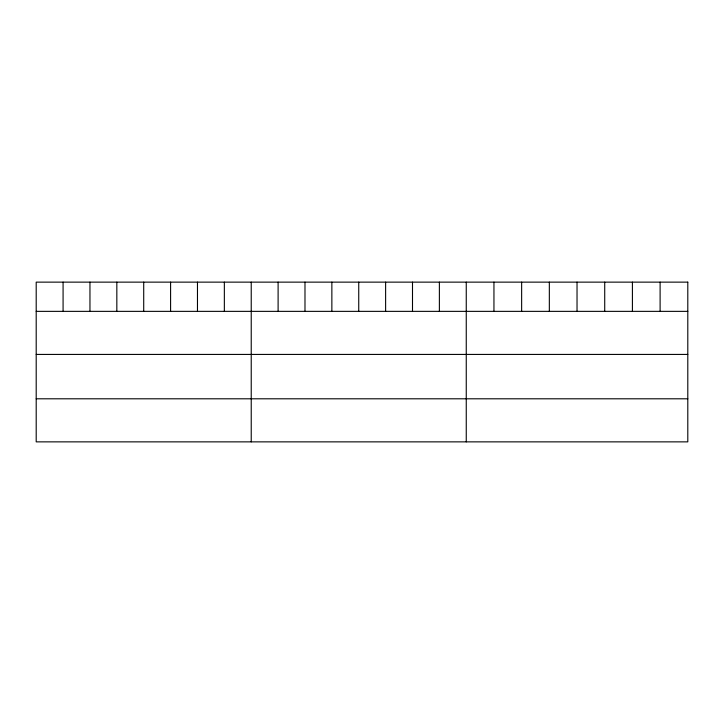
<?xml version="1.0" encoding="UTF-8"?>
<svg xmlns="http://www.w3.org/2000/svg" width="724" height="724" viewBox="0 0 724 724"><rect width="100%" height="100%" fill="white"/><g stroke="black" fill="none" stroke-linecap="round" stroke-linejoin="round"><path stroke-width="1.09" d="M36.2 311.356L687.8 311.356M36.2 354.425L687.8 354.425M36.2 398.797L687.8 398.797M660.107 282.134L660.107 311.356M632.414 282.134L632.414 311.356M604.721 282.134L604.721 311.356M577.028 282.134L577.028 311.356M549.335 282.134L549.335 311.356M521.642 282.134L521.642 311.356M493.949 282.134L493.949 311.356M466.256 282.134L466.256 441.866M439.377 282.134L439.377 311.356M412.499 282.134L412.499 311.356M385.621 282.134L385.621 311.356M358.742 282.134L358.742 311.356M331.863 282.134L331.863 311.356M304.985 282.134L304.985 311.356M278.107 282.134L278.107 311.356M251.228 282.134L251.228 441.866M224.35 282.134L224.35 311.356M197.471 282.134L197.471 311.356M170.593 282.134L170.593 311.356M143.714 282.134L143.714 311.356M116.835 282.134L116.835 311.356M89.957 282.134L89.957 311.356M63.079 282.134L63.079 311.356M687.8 282.134L36.2 282.134L36.2 441.866L687.8 441.866L687.8 282.134"/></g></svg>
